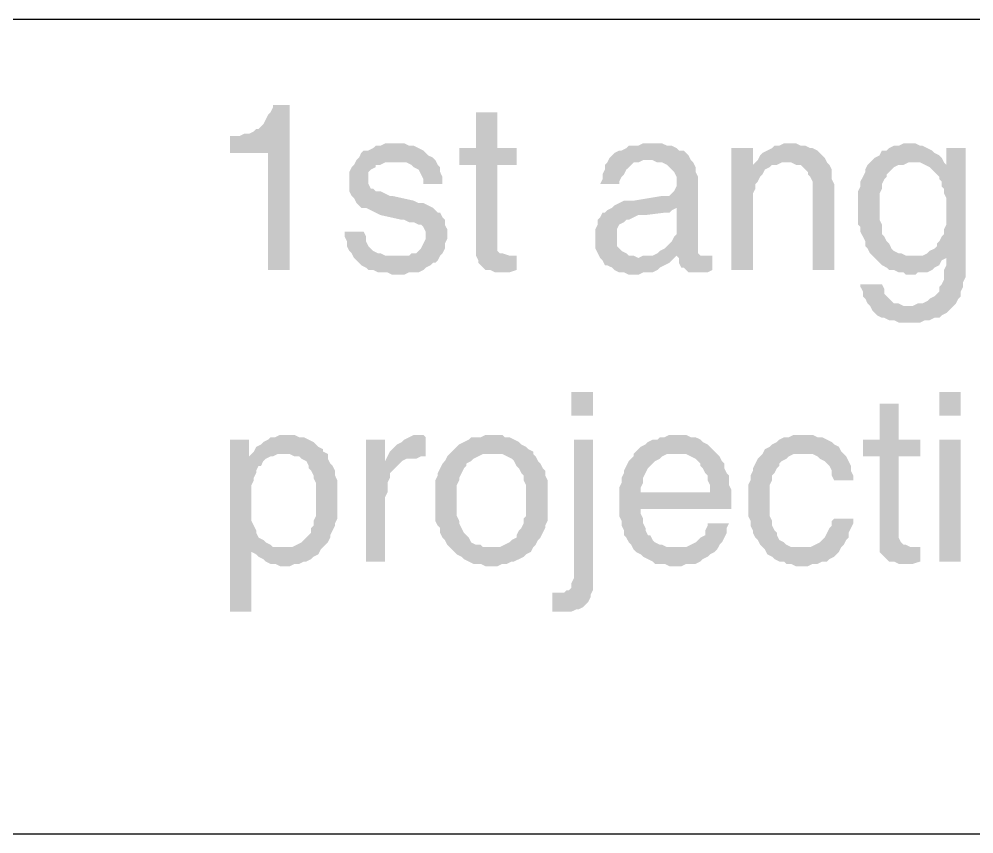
# Model space of a CAD drawing. Header units: millimetres. Extents: x 7018 to 13530, y 4187 to 5692.
# Drawn here: x 8727.58 to 8745.62, y 4544.57 to 4559.96 of the extents above; entities that cross this region are included whole.
import ezdxf

# ---------------------------------------------------------------- set-up
doc = ezdxf.new("R2010")
doc.units = ezdxf.units.MM

msp = doc.modelspace()

# ---------------------------------------------------------------- hatches: boundary and pattern name
at = {"transparency": 33554559}
for points in [[(8732.69, 4558.332), (8732.374, 4558.332), (8732.374, 4558.287), (8732.329, 4558.197), (8732.284, 4558.152), (8732.239, 4558.061), (8732.193, 4557.971), (8732.148, 4557.926), (8732.103, 4557.881), (8732.058, 4557.881), (8732.013, 4557.836), (8731.923, 4557.791), (8731.832, 4557.791), (8731.742, 4557.746), (8731.562, 4557.746), (8731.562, 4557.43), (8732.284, 4557.43), (8732.284, 4555.218), (8732.69, 4555.218)], [(8736.616, 4558.197), (8736.21, 4558.197), (8736.21, 4557.52), (8735.894, 4557.52), (8735.894, 4557.204), (8736.21, 4557.204), (8736.21, 4555.489), (8736.255, 4555.399), (8736.255, 4555.354), (8736.3, 4555.308), (8736.346, 4555.263), (8736.391, 4555.218), (8736.481, 4555.218), (8736.571, 4555.173), (8736.842, 4555.173), (8736.977, 4555.218), (8736.977, 4555.489), (8736.842, 4555.489), (8736.707, 4555.534), (8736.661, 4555.534), (8736.616, 4555.579), (8736.616, 4557.204), (8736.977, 4557.204), (8736.977, 4557.52), (8736.616, 4557.52)], [(8734.676, 4557.61), (8734.495, 4557.61), (8734.405, 4557.565), (8734.315, 4557.565), (8734.269, 4557.52), (8734.179, 4557.475), (8734.089, 4557.475), (8734.044, 4557.43), (8733.999, 4557.339), (8733.954, 4557.294), (8733.908, 4557.204), (8733.863, 4557.159), (8733.818, 4557.069), (8733.818, 4556.707), (8733.863, 4556.617), (8733.908, 4556.572), (8733.954, 4556.482), (8733.999, 4556.437), (8734.044, 4556.392), (8734.134, 4556.392), (8734.224, 4556.346), (8734.315, 4556.301), (8734.405, 4556.256), (8734.811, 4556.166), (8734.856, 4556.166), (8734.946, 4556.121), (8735.037, 4556.121), (8735.127, 4556.076), (8735.172, 4556.076), (8735.217, 4556.031), (8735.262, 4555.94), (8735.262, 4555.805), (8735.217, 4555.715), (8735.172, 4555.624), (8735.127, 4555.579), (8735.082, 4555.534), (8734.992, 4555.534), (8734.946, 4555.489), (8734.721, 4555.489), (8733.908, 4555.444), (8733.954, 4555.399), (8733.999, 4555.354), (8734.044, 4555.308), (8734.134, 4555.263), (8734.179, 4555.218), (8734.269, 4555.218), (8734.36, 4555.173), (8734.54, 4555.173), (8734.631, 4555.128), (8734.856, 4555.128), (8734.946, 4555.173), (8735.127, 4555.173), (8735.217, 4555.218), (8735.262, 4555.263), (8735.353, 4555.308), (8735.398, 4555.354), (8735.443, 4555.354), (8735.488, 4555.399), (8735.533, 4555.489), (8735.578, 4555.534), (8735.623, 4555.624), (8735.623, 4555.715), (8735.669, 4555.805), (8735.669, 4555.895), (8735.669, 4555.985), (8735.623, 4556.076), (8735.623, 4556.166), (8735.578, 4556.211), (8735.533, 4556.301), (8735.488, 4556.301), (8735.443, 4556.346), (8735.398, 4556.392), (8735.307, 4556.437), (8735.217, 4556.482), (8735.127, 4556.482), (8735.037, 4556.527), (8734.631, 4556.617), (8734.585, 4556.617), (8734.495, 4556.662), (8734.405, 4556.707), (8734.315, 4556.707), (8734.269, 4556.753), (8734.224, 4556.753), (8734.179, 4556.843), (8734.179, 4557.069), (8734.224, 4557.114), (8734.315, 4557.159), (8734.315, 4557.204), (8734.405, 4557.204), (8734.495, 4557.249), (8734.676, 4557.249), (8735.443, 4557.294), (8735.398, 4557.339), (8735.307, 4557.384), (8735.262, 4557.43), (8735.217, 4557.475), (8735.127, 4557.52), (8735.037, 4557.565), (8734.946, 4557.565), (8734.856, 4557.61), (8734.766, 4557.61)], [(8739.55, 4557.61), (8739.369, 4557.61), (8739.279, 4557.565), (8739.099, 4557.565), (8739.053, 4557.52), (8738.963, 4557.475), (8738.918, 4557.475), (8738.828, 4557.43), (8738.783, 4557.384), (8738.738, 4557.339), (8738.692, 4557.249), (8738.647, 4557.204), (8738.647, 4557.114), (8738.602, 4557.023), (8738.602, 4556.933), (8738.557, 4556.843), (8738.918, 4556.843), (8738.918, 4556.888), (8738.963, 4556.978), (8739.008, 4557.023), (8739.053, 4557.114), (8739.099, 4557.159), (8739.144, 4557.204), (8739.189, 4557.249), (8739.279, 4557.249), (8739.369, 4557.294), (8740.272, 4557.294), (8740.227, 4557.384), (8740.182, 4557.43), (8740.137, 4557.475), (8740.046, 4557.475), (8740.001, 4557.52), (8739.911, 4557.565), (8739.821, 4557.565), (8739.73, 4557.61), (8739.64, 4557.61)], [(8742.168, 4557.61), (8742.032, 4557.61), (8741.942, 4557.565), (8741.852, 4557.565), (8741.807, 4557.52), (8741.716, 4557.475), (8741.626, 4557.43), (8741.581, 4557.384), (8741.536, 4557.294), (8741.445, 4557.204), (8741.761, 4557.159), (8741.807, 4557.204), (8741.897, 4557.204), (8741.987, 4557.249), (8742.845, 4557.249), (8742.799, 4557.339), (8742.754, 4557.384), (8742.709, 4557.43), (8742.664, 4557.475), (8742.574, 4557.52), (8742.529, 4557.52), (8742.438, 4557.565), (8742.348, 4557.565), (8742.258, 4557.61)], [(8744.424, 4557.61), (8744.289, 4557.61), (8744.199, 4557.565), (8744.108, 4557.565), (8744.018, 4557.52), (8743.973, 4557.475), (8743.883, 4557.475), (8743.837, 4557.384), (8743.747, 4557.339), (8743.702, 4557.294), (8743.657, 4557.249), (8744.605, 4557.249), (8744.695, 4557.204), (8744.785, 4557.159), (8745.101, 4557.204), (8745.056, 4557.249), (8745.056, 4557.249), (8745.011, 4557.339), (8744.966, 4557.384), (8744.876, 4557.43), (8744.83, 4557.475), (8744.74, 4557.52), (8744.65, 4557.565), (8744.605, 4557.565), (8744.514, 4557.61)], [(8741.445, 4557.52), (8741.039, 4557.52), (8741.039, 4555.218), (8741.445, 4555.218), (8741.445, 4556.437), (8741.445, 4556.662), (8741.491, 4556.753), (8741.491, 4556.843), (8741.536, 4556.888), (8741.581, 4556.978), (8741.626, 4557.023), (8741.626, 4557.023), (8741.671, 4557.114), (8741.761, 4557.159), (8741.445, 4557.204)], [(8745.462, 4557.52), (8745.101, 4557.52), (8745.101, 4557.204), (8744.785, 4557.159), (8744.83, 4557.114), (8744.876, 4557.069), (8744.966, 4556.978), (8744.966, 4556.933), (8745.011, 4556.888), (8745.011, 4556.798), (8745.056, 4556.753), (8745.056, 4556.662), (8745.101, 4556.572), (8745.101, 4556.076), (8745.056, 4555.985), (8745.056, 4555.895), (8745.011, 4555.85), (8744.966, 4555.76), (8744.921, 4555.715), (8744.921, 4555.669), (8744.876, 4555.624), (8744.785, 4555.579), (8744.74, 4555.534), (8744.65, 4555.489), (8744.469, 4555.489), (8745.101, 4555.444), (8745.101, 4555.308), (8745.056, 4555.218), (8745.056, 4555.038), (8745.011, 4554.947), (8744.966, 4554.902), (8744.966, 4554.812), (8744.921, 4554.767), (8744.876, 4554.722), (8744.785, 4554.677), (8744.74, 4554.631), (8744.65, 4554.586), (8744.56, 4554.586), (8744.469, 4554.541), (8744.379, 4554.541), (8745.237, 4554.541), (8745.282, 4554.586), (8745.327, 4554.677), (8745.372, 4554.722), (8745.372, 4554.812), (8745.417, 4554.902), (8745.417, 4554.992), (8745.462, 4555.083), (8745.462, 4555.354)], [(8735.443, 4557.294), (8734.676, 4557.249), (8734.901, 4557.249), (8734.992, 4557.204), (8735.037, 4557.159), (8735.037, 4557.159), (8735.127, 4557.114), (8735.172, 4557.023), (8735.217, 4556.933), (8735.217, 4556.843), (8735.578, 4556.843), (8735.578, 4556.978), (8735.533, 4557.069), (8735.533, 4557.159), (8735.488, 4557.204)], [(8740.272, 4557.294), (8739.46, 4557.294), (8739.55, 4557.294), (8739.64, 4557.249), (8739.73, 4557.249), (8739.821, 4557.204), (8739.866, 4557.159), (8739.911, 4557.114), (8739.956, 4557.069), (8740.001, 4556.978), (8740.001, 4556.798), (8739.956, 4556.707), (8739.911, 4556.662), (8739.866, 4556.617), (8739.73, 4556.617), (8739.189, 4556.527), (8739.008, 4556.527), (8738.918, 4556.482), (8738.828, 4556.437), (8738.783, 4556.392), (8740.001, 4556.392), (8740.001, 4555.985), (8740.001, 4555.895), (8739.956, 4555.85), (8739.911, 4555.76), (8739.866, 4555.715), (8739.776, 4555.624), (8739.776, 4555.624), (8739.685, 4555.579), (8739.64, 4555.534), (8739.55, 4555.489), (8739.369, 4555.489), (8739.279, 4555.444), (8738.557, 4555.444), (8738.602, 4555.399), (8738.647, 4555.308), (8738.692, 4555.308), (8738.783, 4555.263), (8738.828, 4555.218), (8738.918, 4555.173), (8739.008, 4555.173), (8739.099, 4555.128), (8739.279, 4555.128), (8739.369, 4555.173), (8739.55, 4555.173), (8739.64, 4555.218), (8739.685, 4555.263), (8739.776, 4555.308), (8739.866, 4555.354), (8739.911, 4555.399), (8739.956, 4555.444), (8740.001, 4555.489), (8740.453, 4555.489), (8740.407, 4555.534), (8740.407, 4556.978), (8740.362, 4557.069), (8740.362, 4557.159), (8740.317, 4557.249)], [(8742.845, 4557.249), (8742.077, 4557.249), (8742.168, 4557.249), (8742.258, 4557.204), (8742.348, 4557.204), (8742.393, 4557.159), (8742.438, 4557.114), (8742.484, 4557.069), (8742.484, 4557.023), (8742.529, 4556.978), (8742.574, 4556.888), (8742.574, 4555.218), (8742.98, 4555.218), (8742.98, 4556.843), (8742.935, 4556.933), (8742.935, 4557.114), (8742.89, 4557.204)], [(8743.657, 4557.249), (8743.612, 4557.204), (8743.567, 4557.114), (8743.567, 4557.069), (8743.522, 4556.978), (8743.476, 4556.888), (8743.476, 4556.798), (8743.431, 4556.707), (8743.431, 4556.076), (8743.476, 4556.031), (8743.476, 4555.94), (8743.522, 4555.85), (8743.567, 4555.76), (8743.567, 4555.669), (8743.612, 4555.624), (8743.657, 4555.534), (8743.702, 4555.489), (8743.747, 4555.444), (8743.837, 4555.354), (8743.883, 4555.308), (8743.973, 4555.263), (8744.018, 4555.218), (8744.108, 4555.218), (8744.199, 4555.173), (8744.289, 4555.173), (8744.334, 4555.128), (8744.514, 4555.128), (8744.56, 4555.173), (8744.74, 4555.173), (8744.83, 4555.218), (8744.876, 4555.263), (8744.966, 4555.308), (8745.011, 4555.399), (8745.101, 4555.444), (8745.101, 4555.444), (8744.469, 4555.489), (8744.334, 4555.489), (8744.244, 4555.534), (8744.199, 4555.534), (8744.108, 4555.579), (8744.063, 4555.624), (8744.018, 4555.715), (8743.973, 4555.76), (8743.928, 4555.85), (8743.883, 4555.895), (8743.883, 4556.076), (8743.837, 4556.166), (8743.837, 4556.662), (8743.883, 4556.753), (8743.883, 4556.843), (8743.928, 4556.933), (8743.973, 4556.978), (8743.973, 4557.023), (8744.018, 4557.069), (8744.063, 4557.114), (8744.108, 4557.159), (8744.199, 4557.204), (8744.289, 4557.204), (8744.379, 4557.249), (8744.469, 4557.249)], [(8738.783, 4556.392), (8738.692, 4556.346), (8738.647, 4556.301), (8738.602, 4556.301), (8738.557, 4556.211), (8738.512, 4556.166), (8738.512, 4556.076), (8738.467, 4555.985), (8738.467, 4555.805), (8738.467, 4555.624), (8738.512, 4555.534), (8738.557, 4555.444), (8739.279, 4555.444), (8739.189, 4555.489), (8739.099, 4555.489), (8739.053, 4555.534), (8738.963, 4555.579), (8738.918, 4555.624), (8738.873, 4555.669), (8738.873, 4555.985), (8738.918, 4556.076), (8739.008, 4556.121), (8739.053, 4556.166), (8739.099, 4556.166), (8739.189, 4556.211), (8739.279, 4556.256), (8739.415, 4556.256), (8739.776, 4556.301), (8739.866, 4556.301), (8739.911, 4556.346), (8740.001, 4556.392)], [(8734.089, 4555.94), (8733.728, 4555.94), (8733.728, 4555.85), (8733.773, 4555.76), (8733.773, 4555.669), (8733.818, 4555.579), (8733.863, 4555.534), (8733.908, 4555.444), (8734.721, 4555.489), (8734.495, 4555.489), (8734.405, 4555.534), (8734.36, 4555.534), (8734.269, 4555.579), (8734.224, 4555.624), (8734.179, 4555.669), (8734.134, 4555.76), (8734.134, 4555.85)], [(8740.453, 4555.489), (8740.001, 4555.489), (8740.046, 4555.444), (8740.543, 4555.489), (8740.498, 4555.489)], [(8740.678, 4555.489), (8740.543, 4555.489), (8740.046, 4555.444), (8740.046, 4555.354), (8740.092, 4555.263), (8740.137, 4555.263), (8740.182, 4555.218), (8740.227, 4555.173), (8740.588, 4555.173), (8740.678, 4555.218)], [(8743.883, 4554.947), (8743.476, 4554.947), (8743.476, 4554.902), (8743.522, 4554.812), (8743.522, 4554.722), (8743.567, 4554.677), (8743.612, 4554.586), (8743.657, 4554.541), (8743.702, 4554.451), (8743.747, 4554.406), (8743.792, 4554.361), (8743.883, 4554.315), (8743.928, 4554.315), (8744.018, 4554.27), (8744.108, 4554.27), (8744.199, 4554.225), (8744.605, 4554.225), (8744.695, 4554.27), (8744.785, 4554.27), (8744.876, 4554.315), (8744.966, 4554.315), (8745.011, 4554.361), (8745.101, 4554.406), (8745.146, 4554.451), (8745.191, 4554.496), (8745.237, 4554.541), (8744.289, 4554.541), (8744.199, 4554.586), (8744.108, 4554.586), (8744.063, 4554.631), (8744.018, 4554.677), (8743.928, 4554.767), (8743.928, 4554.857)], [(8738.422, 4552.465), (8738.422, 4552.916), (8738.015, 4552.916), (8738.015, 4552.465)], [(8745.372, 4552.465), (8745.372, 4552.916), (8744.966, 4552.916), (8744.966, 4552.465)], [(8744.199, 4552.691), (8743.837, 4552.691), (8743.837, 4552.014), (8743.522, 4552.014), (8743.522, 4551.698), (8743.837, 4551.698), (8743.837, 4549.893), (8743.883, 4549.847), (8743.928, 4549.802), (8743.973, 4549.757), (8744.018, 4549.712), (8744.108, 4549.712), (8744.199, 4549.667), (8744.469, 4549.667), (8744.605, 4549.712), (8744.605, 4549.983), (8744.424, 4549.983), (8744.334, 4550.028), (8744.289, 4550.028), (8744.244, 4550.073), (8744.199, 4550.163), (8744.199, 4551.698), (8744.605, 4551.698), (8744.605, 4552.014), (8744.199, 4552.014)], [(8731.923, 4552.014), (8731.562, 4552.014), (8731.562, 4548.764), (8731.968, 4548.764), (8731.968, 4549.938), (8732.554, 4549.983), (8732.374, 4549.983), (8732.329, 4550.028), (8732.239, 4550.073), (8732.193, 4550.118), (8732.103, 4550.163), (8732.058, 4550.254), (8732.058, 4550.299), (8732.013, 4550.389), (8731.968, 4550.479), (8731.968, 4551.156), (8732.013, 4551.246), (8732.013, 4551.292), (8732.058, 4551.382), (8732.058, 4551.427), (8732.103, 4551.517), (8732.148, 4551.517), (8732.193, 4551.608), (8732.239, 4551.653), (8732.329, 4551.698), (8731.923, 4551.698)], [(8732.6, 4552.104), (8732.509, 4552.104), (8732.419, 4552.059), (8732.329, 4552.059), (8732.284, 4552.014), (8732.193, 4551.969), (8732.148, 4551.923), (8732.058, 4551.878), (8732.013, 4551.788), (8731.968, 4551.743), (8731.923, 4551.698), (8732.374, 4551.698), (8732.464, 4551.743), (8732.554, 4551.743), (8733.322, 4551.788), (8733.322, 4551.833), (8733.231, 4551.878), (8733.186, 4551.923), (8733.141, 4551.969), (8733.051, 4552.014), (8732.961, 4552.059), (8732.87, 4552.059), (8732.78, 4552.104), (8732.69, 4552.104)], [(8734.495, 4552.014), (8734.134, 4552.014), (8734.134, 4549.712), (8734.495, 4549.712), (8734.495, 4550.931), (8734.54, 4551.021), (8734.54, 4551.201), (8734.585, 4551.292), (8734.585, 4551.382), (8734.631, 4551.427), (8734.676, 4551.472), (8734.721, 4551.517), (8734.766, 4551.562), (8734.811, 4551.608), (8734.495, 4551.608)], [(8735.127, 4552.104), (8735.037, 4552.104), (8734.946, 4552.059), (8734.856, 4552.014), (8734.811, 4551.969), (8734.721, 4551.923), (8734.676, 4551.878), (8734.585, 4551.788), (8734.585, 4551.788), (8734.54, 4551.698), (8735.262, 4551.698), (8735.262, 4552.059), (8735.217, 4552.104)], [(8736.481, 4552.104), (8736.391, 4552.104), (8736.3, 4552.059), (8736.12, 4552.059), (8736.075, 4552.014), (8735.984, 4551.969), (8735.894, 4551.923), (8735.849, 4551.878), (8735.804, 4551.833), (8735.714, 4551.743), (8735.714, 4551.743), (8735.669, 4551.698), (8735.623, 4551.608), (8735.578, 4551.562), (8735.533, 4551.472), (8735.488, 4551.382), (8735.488, 4551.337), (8735.443, 4551.246), (8735.443, 4550.479), (8735.488, 4550.389), (8735.533, 4550.344), (8735.533, 4550.254), (8735.578, 4550.163), (8735.623, 4550.118), (8735.669, 4550.028), (8735.714, 4549.983), (8736.481, 4549.983), (8736.346, 4549.983), (8736.3, 4550.028), (8736.21, 4550.028), (8736.12, 4550.073), (8736.075, 4550.163), (8736.03, 4550.208), (8735.984, 4550.254), (8735.939, 4550.344), (8735.894, 4550.434), (8735.894, 4550.479), (8735.849, 4550.57), (8735.849, 4551.156), (8735.894, 4551.246), (8735.894, 4551.292), (8735.939, 4551.382), (8735.984, 4551.472), (8736.03, 4551.517), (8736.03, 4551.562), (8736.12, 4551.608), (8736.165, 4551.653), (8736.255, 4551.698), (8736.346, 4551.743), (8736.481, 4551.743), (8737.293, 4551.788), (8737.203, 4551.833), (8737.158, 4551.878), (8737.068, 4551.923), (8737.023, 4551.969), (8736.932, 4552.014), (8736.842, 4552.059), (8736.752, 4552.059), (8736.707, 4552.104), (8736.616, 4552.104)], [(8738.422, 4552.014), (8738.061, 4552.014), (8738.061, 4549.396), (8738.015, 4549.306), (8738.015, 4549.216), (8737.97, 4549.17), (8737.925, 4549.17), (8737.88, 4549.125), (8737.654, 4549.125), (8737.654, 4548.764), (8738.015, 4548.764), (8738.106, 4548.809), (8738.151, 4548.809), (8738.241, 4548.854), (8738.286, 4548.9), (8738.331, 4548.945), (8738.376, 4549.035), (8738.376, 4549.08), (8738.422, 4549.17), (8738.422, 4549.396)], [(8740.001, 4552.104), (8739.866, 4552.104), (8739.776, 4552.059), (8739.685, 4552.059), (8739.64, 4552.014), (8739.55, 4552.014), (8739.46, 4551.969), (8739.415, 4551.923), (8739.324, 4551.878), (8739.279, 4551.833), (8739.189, 4551.743), (8740.182, 4551.743), (8740.272, 4551.698), (8740.362, 4551.653), (8740.407, 4551.608), (8740.453, 4551.562), (8740.453, 4551.517), (8740.498, 4551.472), (8740.543, 4551.382), (8740.588, 4551.337), (8740.588, 4551.246), (8740.633, 4551.156), (8740.633, 4551.021), (8738.918, 4551.021), (8738.918, 4550.57), (8738.963, 4550.479), (8738.963, 4550.389), (8739.008, 4550.299), (8739.008, 4550.208), (8739.053, 4550.163), (8739.099, 4550.073), (8739.144, 4550.028), (8739.189, 4549.938), (8740.001, 4549.983), (8739.821, 4549.983), (8739.73, 4550.028), (8739.685, 4550.028), (8739.595, 4550.073), (8739.55, 4550.118), (8739.505, 4550.208), (8739.46, 4550.208), (8739.415, 4550.299), (8739.415, 4550.344), (8739.369, 4550.434), (8739.369, 4550.524), (8739.324, 4550.615), (8739.324, 4550.705), (8741.039, 4550.705), (8741.039, 4551.066), (8740.994, 4551.156), (8740.994, 4551.337), (8740.949, 4551.382), (8740.904, 4551.472), (8740.904, 4551.562), (8740.859, 4551.608), (8740.814, 4551.698), (8740.768, 4551.743), (8740.723, 4551.788), (8740.633, 4551.878), (8740.588, 4551.923), (8740.498, 4551.969), (8740.453, 4552.014), (8740.362, 4552.059), (8740.272, 4552.059), (8740.182, 4552.104), (8740.092, 4552.104)], [(8742.393, 4552.104), (8742.213, 4552.104), (8742.122, 4552.059), (8742.032, 4552.059), (8741.942, 4552.014), (8741.897, 4551.969), (8741.807, 4551.923), (8741.761, 4551.878), (8741.671, 4551.833), (8741.626, 4551.743), (8742.574, 4551.743), (8742.664, 4551.698), (8742.709, 4551.653), (8742.799, 4551.608), (8742.845, 4551.562), (8742.89, 4551.517), (8742.935, 4551.427), (8742.935, 4551.337), (8742.98, 4551.246), (8743.341, 4551.246), (8743.341, 4551.337), (8743.296, 4551.427), (8743.296, 4551.517), (8743.251, 4551.608), (8743.206, 4551.698), (8743.16, 4551.743), (8743.115, 4551.788), (8743.07, 4551.878), (8743.07, 4551.878), (8742.98, 4551.923), (8742.935, 4551.969), (8742.845, 4552.014), (8742.754, 4552.059), (8742.664, 4552.059), (8742.574, 4552.104), (8742.484, 4552.104)], [(8745.372, 4549.712), (8745.372, 4552.014), (8744.966, 4552.014), (8744.966, 4549.712)], [(8733.322, 4551.788), (8732.554, 4551.743), (8732.69, 4551.743), (8732.78, 4551.698), (8732.87, 4551.698), (8732.915, 4551.653), (8733.006, 4551.608), (8733.051, 4551.517), (8733.051, 4551.472), (8733.096, 4551.427), (8733.141, 4551.337), (8733.141, 4551.292), (8733.186, 4551.201), (8733.186, 4550.885), (8733.186, 4550.57), (8733.141, 4550.479), (8733.141, 4550.389), (8733.096, 4550.344), (8733.096, 4550.254), (8733.051, 4550.208), (8733.006, 4550.163), (8732.961, 4550.118), (8732.915, 4550.073), (8732.825, 4550.028), (8732.735, 4549.983), (8732.554, 4549.983), (8731.968, 4549.938), (8731.968, 4549.893), (8732.058, 4549.847), (8732.103, 4549.802), (8732.193, 4549.757), (8732.239, 4549.712), (8732.329, 4549.667), (8732.419, 4549.667), (8732.509, 4549.622), (8732.69, 4549.622), (8732.78, 4549.667), (8732.87, 4549.667), (8732.961, 4549.712), (8733.006, 4549.712), (8733.096, 4549.757), (8733.141, 4549.802), (8733.231, 4549.847), (8733.277, 4549.938), (8733.322, 4549.983), (8733.367, 4550.028), (8733.412, 4550.073), (8733.457, 4550.163), (8733.457, 4550.208), (8733.502, 4550.299), (8733.547, 4550.389), (8733.547, 4550.434), (8733.592, 4550.524), (8733.592, 4551.246), (8733.547, 4551.337), (8733.547, 4551.427), (8733.502, 4551.517), (8733.457, 4551.562), (8733.412, 4551.653), (8733.412, 4551.743)], [(8737.293, 4551.788), (8736.481, 4551.743), (8736.707, 4551.743), (8736.797, 4551.698), (8736.887, 4551.653), (8736.932, 4551.608), (8736.977, 4551.517), (8737.023, 4551.472), (8737.068, 4551.382), (8737.113, 4551.337), (8737.113, 4551.246), (8737.158, 4551.156), (8737.158, 4550.57), (8737.113, 4550.524), (8737.113, 4550.434), (8737.068, 4550.344), (8737.023, 4550.299), (8736.977, 4550.208), (8736.977, 4550.163), (8736.887, 4550.118), (8736.842, 4550.073), (8736.752, 4550.028), (8736.661, 4549.983), (8735.714, 4549.983), (8735.804, 4549.893), (8735.849, 4549.847), (8735.939, 4549.802), (8735.984, 4549.757), (8736.075, 4549.712), (8736.165, 4549.667), (8736.3, 4549.667), (8736.391, 4549.622), (8736.616, 4549.622), (8736.707, 4549.667), (8736.797, 4549.667), (8736.887, 4549.712), (8736.932, 4549.712), (8737.023, 4549.757), (8737.113, 4549.802), (8737.158, 4549.847), (8737.248, 4549.893), (8737.293, 4549.983), (8737.293, 4549.983), (8737.338, 4550.028), (8737.384, 4550.118), (8737.429, 4550.163), (8737.474, 4550.254), (8737.519, 4550.344), (8737.519, 4550.389), (8737.564, 4550.479), (8737.564, 4550.885), (8737.564, 4551.246), (8737.519, 4551.337), (8737.519, 4551.427), (8737.474, 4551.472), (8737.429, 4551.562), (8737.384, 4551.608), (8737.338, 4551.698), (8737.293, 4551.743)], [(8734.54, 4551.698), (8734.495, 4551.608), (8734.811, 4551.608), (8734.901, 4551.653), (8735.082, 4551.653), (8735.172, 4551.698)], [(8739.189, 4551.743), (8739.189, 4551.698), (8739.144, 4551.653), (8739.099, 4551.608), (8739.053, 4551.517), (8739.008, 4551.427), (8739.008, 4551.382), (8738.963, 4551.292), (8738.963, 4551.201), (8738.918, 4551.111), (8738.918, 4551.021), (8739.324, 4551.021), (8739.324, 4551.111), (8739.369, 4551.201), (8739.369, 4551.292), (8739.415, 4551.382), (8739.46, 4551.472), (8739.505, 4551.517), (8739.55, 4551.562), (8739.595, 4551.608), (8739.685, 4551.653), (8739.73, 4551.698), (8739.821, 4551.743), (8740.001, 4551.743)], [(8741.626, 4551.743), (8741.581, 4551.698), (8741.536, 4551.653), (8741.491, 4551.562), (8741.445, 4551.472), (8741.445, 4551.427), (8741.4, 4551.337), (8741.4, 4551.246), (8741.355, 4551.156), (8741.355, 4550.57), (8741.4, 4550.479), (8741.4, 4550.389), (8741.445, 4550.299), (8741.445, 4550.254), (8741.491, 4550.163), (8741.536, 4550.118), (8741.581, 4550.028), (8741.626, 4549.983), (8742.393, 4549.983), (8742.168, 4549.983), (8742.077, 4550.028), (8742.032, 4550.073), (8741.942, 4550.118), (8741.897, 4550.208), (8741.897, 4550.254), (8741.852, 4550.299), (8741.807, 4550.389), (8741.807, 4550.479), (8741.761, 4550.57), (8741.761, 4551.156), (8741.807, 4551.246), (8741.807, 4551.337), (8741.852, 4551.382), (8741.897, 4551.472), (8741.942, 4551.517), (8741.942, 4551.562), (8741.987, 4551.608), (8742.077, 4551.653), (8742.122, 4551.698), (8742.213, 4551.743), (8742.393, 4551.743)], [(8743.341, 4550.524), (8742.98, 4550.524), (8742.935, 4550.479), (8742.935, 4550.389), (8742.89, 4550.344), (8742.845, 4550.254), (8742.799, 4550.163), (8742.754, 4550.118), (8742.709, 4550.073), (8742.619, 4550.028), (8742.529, 4549.983), (8741.626, 4549.983), (8741.671, 4549.938), (8741.716, 4549.847), (8741.807, 4549.802), (8741.852, 4549.757), (8741.942, 4549.712), (8742.032, 4549.712), (8742.077, 4549.667), (8742.168, 4549.667), (8742.258, 4549.622), (8742.484, 4549.622), (8742.574, 4549.667), (8742.664, 4549.667), (8742.754, 4549.712), (8742.845, 4549.712), (8742.89, 4549.757), (8742.98, 4549.802), (8743.025, 4549.847), (8743.07, 4549.893), (8743.115, 4549.983), (8743.16, 4550.028), (8743.206, 4550.118), (8743.251, 4550.163), (8743.251, 4550.254), (8743.296, 4550.344), (8743.341, 4550.434)], [(8740.994, 4550.434), (8740.588, 4550.434), (8740.588, 4550.389), (8740.543, 4550.299), (8740.543, 4550.208), (8740.453, 4550.163), (8740.407, 4550.118), (8740.362, 4550.073), (8740.272, 4550.028), (8740.182, 4549.983), (8740.001, 4549.983), (8739.189, 4549.938), (8739.189, 4549.938), (8739.234, 4549.893), (8739.324, 4549.847), (8739.369, 4549.802), (8739.46, 4549.757), (8739.55, 4549.712), (8739.595, 4549.667), (8739.776, 4549.667), (8739.866, 4549.622), (8740.092, 4549.622), (8740.182, 4549.667), (8740.362, 4549.667), (8740.453, 4549.712), (8740.498, 4549.757), (8740.588, 4549.802), (8740.633, 4549.847), (8740.723, 4549.893), (8740.768, 4549.938), (8740.814, 4550.028), (8740.859, 4550.073), (8740.904, 4550.163), (8740.949, 4550.254), (8740.949, 4550.344)]]:
    msp.add_hatch(color=256, dxfattribs=at).paths.add_polyline_path(points)

# ---------------------------------------------------------------- linework, layer by layer
for points in [[(8430.963, 4559.957), (8827.401, 4559.957)], [(8430.963, 4544.567), (8780.033, 4544.567)]]:
    msp.add_lwpolyline(points)

doc.saveas('drawing.dxf')
